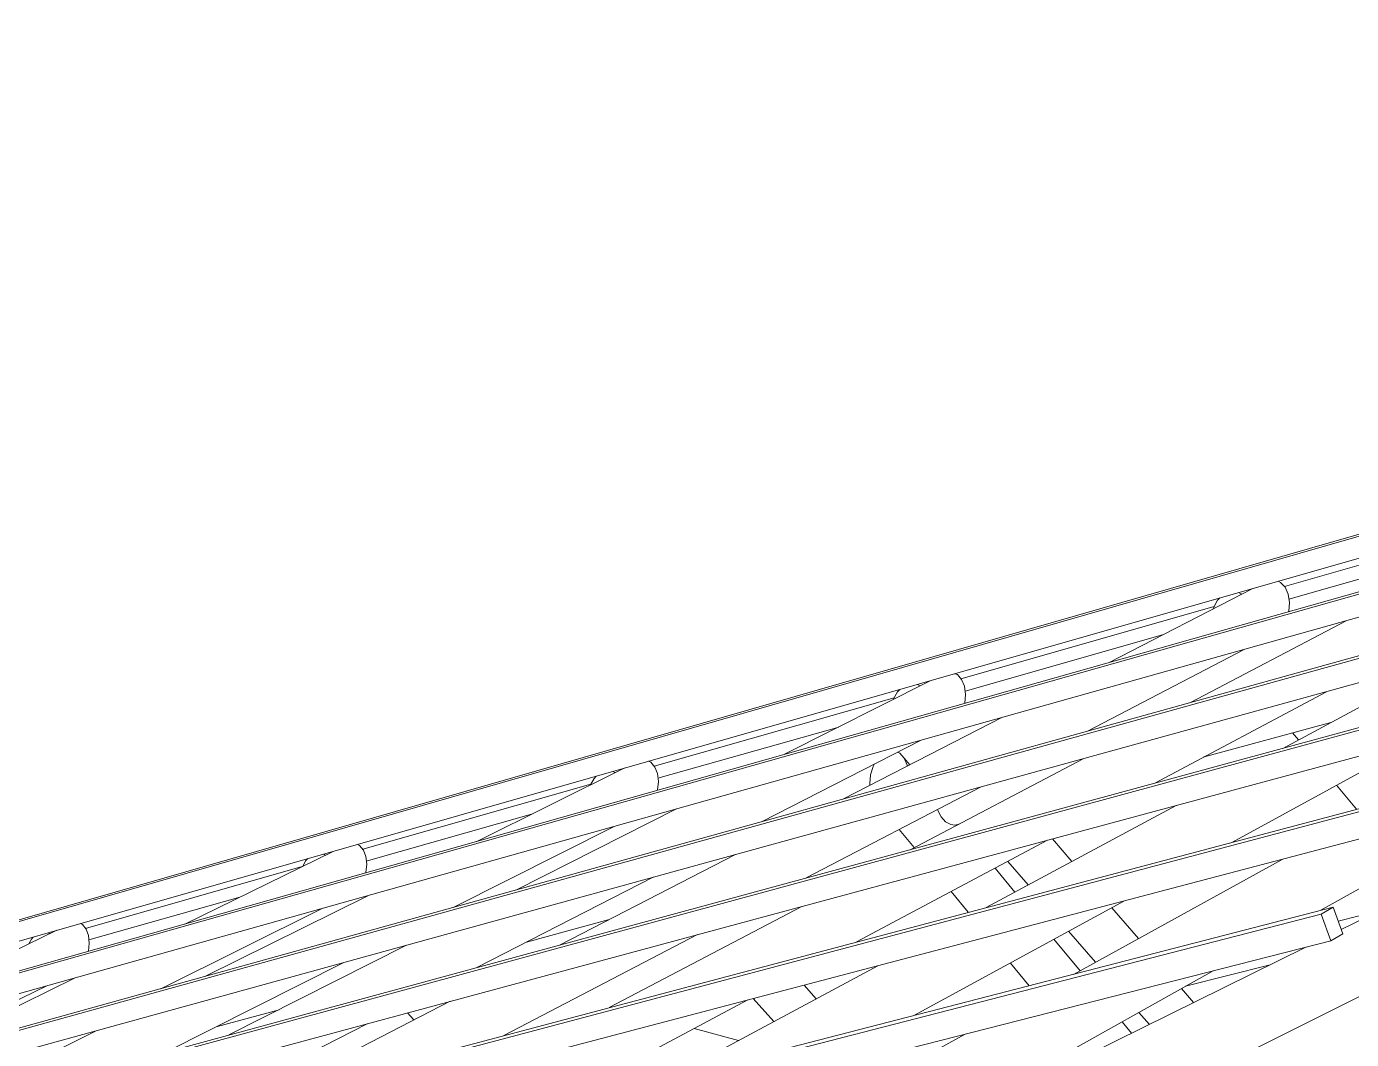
# Model space of a CAD drawing. Header units: millimetres. Extents: x -71878 to 121433, y -67383 to 83273.
# Drawn here: x -31447 to -17991, y 72984 to 83273 of the extents above; entities that cross this region are included whole.
import ezdxf

# ---------------------------------------------------------------- set-up
doc = ezdxf.new("R2010")
doc.units = ezdxf.units.MM
doc.header["$MEASUREMENT"] = 0
doc.layers.add('ENTIRADO', color=7, linetype='Continuous')
doc.layers.add('Vigas', color=7, linetype='Continuous')
doc.layers.add('ENTIRADO_Pluma_Nº__21', color=7, linetype='Continuous', lineweight=5)
doc.layers.add('Vigas_Pluma_Nº__21', color=7, linetype='Continuous', lineweight=5)

# ---------------------------------------------------------------- blocks, each defined once
blk = doc.blocks.new('Elem Sección_55_3')
at = {"layer": 'Vigas_Pluma_Nº__21', "linetype": 'Continuous'}
for p, q in [((1686, -1995), (30555, 12454)), ((12508, 4193), (16272, 6053)), ((8101, 2015), (12148, 4015))]:
    blk.add_line(p, q, dxfattribs=at)
blk = doc.blocks.new('Elem Sección_155_3')
at = {"layer": 'Vigas_Pluma_Nº__21', "linetype": 'Continuous'}
for p, q in [((12296, 4385), (14388, 5558)), ((9791, 3738), (11908, 4905)), ((8096, 2030), (11207, 3775)), ((6318, 1824), (8690, 3132))]:
    blk.add_line(p, q, dxfattribs=at)
blk = doc.blocks.new('Elem Sección_170_3')
at = {"layer": 'Vigas_Pluma_Nº__21', "linetype": 'Continuous'}
for p, q in [((11914, 6033), (13648, 6964)), ((11396, 5078), (13305, 6120)), ((8902, 4416), (10832, 5452)), ((8176, 3322), (10308, 4485)), ((5650, 2670), (7802, 3826))]:
    blk.add_line(p, q, dxfattribs=at)
blk = doc.blocks.new('Elem Sección_171_3')
at = {"layer": 'Vigas_Pluma_Nº__21', "linetype": 'Continuous'}
for p, q in [((12566, 7332), (10977, 6498)), ((12360, 6609), (10616, 5680)), ((9894, 5929), (8131, 5004)), ((9527, 5101), (7587, 4067)), ((7031, 4427), (5074, 3400)), ((6482, 3478), (4321, 2327))]:
    blk.add_line(p, q, dxfattribs=at)
blk = doc.blocks.new('Elem Sección_172_3')
at = {"layer": 'Vigas_Pluma_Nº__21', "linetype": 'Continuous'}
for p, q in [((11892, 7719), (11867, 7730)), ((11939, 7670), (11892, 7719)), ((11970, 7600), (11939, 7670)), ((11611, 7657), (10152, 6906)), ((11982, 7515), (11970, 7600)), ((11974, 7422), (11975, 7426)), ((11975, 7426), (11982, 7515)), ((11529, 7040), (9932, 6208)), ((9068, 6349), (7455, 5519)), ((8844, 5640), (7074, 4717)), ((6357, 4954), (4571, 4036)), ((5971, 4141), (4006, 3116)), ((3459, 3464), (1480, 2446))]:
    blk.add_line(p, q, dxfattribs=at)
blk = doc.blocks.new('Elem Sección_173_3')
at = {"layer": 'Vigas_Pluma_Nº__21', "linetype": 'Continuous'}
for p, q in [((8610, 6782), (8586, 6792)), ((8653, 6733), (8610, 6782)), ((8682, 6664), (8653, 6733)), ((8334, 6720), (6856, 5973)), ((8693, 6582), (8682, 6664)), ((8685, 6491), (8686, 6494)), ((8686, 6494), (8693, 6582)), ((8241, 6116), (6622, 5288)), ((5758, 5419), (4126, 4594)), ((5521, 4724), (3730, 3807)), ((3016, 4033), (1213, 3122)), ((2615, 3236), (632, 2221))]:
    blk.add_line(p, q, dxfattribs=at)
blk = doc.blocks.new('Elem Sección_174_3')
at = {"layer": 'Vigas_Pluma_Nº__21', "linetype": 'Continuous'}
for p, q in [((5225, 5831), (3731, 5088)), ((5496, 5892), (5474, 5902)), ((5537, 5844), (5496, 5892)), ((5564, 5777), (5537, 5844)), ((5574, 5697), (5564, 5777)), ((5566, 5611), (5574, 5697)), ((5565, 5608), (5566, 5611)), ((5126, 5241), (3491, 4417)), ((2623, 4537), (976, 3719)), ((2379, 3857), (572, 2948)), ((-143, 3162), (-1959, 2259))]:
    blk.add_line(p, q, dxfattribs=at)
blk = doc.blocks.new('Elem Sección_175_3')
at = {"layer": 'Vigas_Pluma_Nº__21', "linetype": 'Continuous'}
for p, q in [((2272, 4987), (766, 4249)), ((2539, 5047), (2518, 5057)), ((2578, 5000), (2539, 5047)), ((2603, 4934), (2578, 5000)), ((2612, 4856), (2603, 4934)), ((2604, 4772), (2612, 4856)), ((2603, 4769), (2604, 4772)), ((2168, 4410), (520, 3592)), ((-350, 3702), (-2007, 2889))]:
    blk.add_line(p, q, dxfattribs=at)
blk = doc.blocks.new('Elem Sección_176_3')
at = {"layer": 'Vigas_Pluma_Nº__21', "linetype": 'Continuous'}
for p, q in [((-2051, 3451), (-536, 4185)), ((-293, 4254), (-273, 4244)), ((-273, 4244), (-237, 4198)), ((-237, 4198), (-213, 4133)), ((-205, 4056), (-214, 3974)), ((-213, 4133), (-205, 4056)), ((-214, 3974), (-214, 3971)), ((-2302, 2807), (-644, 3619))]:
    blk.add_line(p, q, dxfattribs=at)
blk = doc.blocks.new('Elem Sección_203_3')
at = {"layer": 'Vigas_Pluma_Nº__21', "linetype": 'Continuous'}
for p, q in [((11108, 5943), (12404, 6296)), ((8585, 5254), (8628, 5265)), ((4236, 4066), (5075, 4295)), ((1082, 3204), (1722, 3379))]:
    blk.add_line(p, q, dxfattribs=at)
blk = doc.blocks.new('Elem Sección_212_3')
at = {"layer": 'Vigas_Pluma_Nº__21', "linetype": 'Continuous'}
blk.add_line((8019, 5210), (8022, 5208), dxfattribs=at)
blk = doc.blocks.new('Elem Sección_213_3')
at = {"layer": 'Vigas_Pluma_Nº__21', "linetype": 'Continuous'}
for p, q in [((8002, 5994), (8026, 5983)), ((8026, 5983), (8070, 5933)), ((8070, 5933), (8100, 5863)), ((8070, 5933), (8127, 5865)), ((7728, 5764), (7754, 5849)), ((7754, 5849), (7770, 5875)), ((8100, 5863), (8101, 5851)), ((7720, 5676), (7728, 5764)), ((7723, 5657), (7720, 5676)), ((8409, 5413), (8412, 5403)), ((8412, 5403), (8446, 5337)), ((8446, 5337), (8491, 5288)), ((8491, 5288), (8538, 5263)), ((8538, 5263), (8543, 5260)), ((8543, 5260), (8585, 5254)), ((8624, 5264), (8624, 5263)), ((8020, 5210), (8173, 5026)), ((8994, 4816), (9195, 4573)), ((8546, 4578), (8720, 4368)), ((9591, 4094), (9856, 3774)), ((9149, 3852), (9340, 3622)), ((10284, 3257), (10380, 3141))]:
    blk.add_line(p, q, dxfattribs=at)
blk = doc.blocks.new('Elem Sección_215_3')
at = {"layer": 'Vigas_Pluma_Nº__21', "linetype": 'Continuous'}
for p, q in [((6388, 3066), (5938, 3188)), ((5730, 2713), (5274, 2835)), ((7850, 2668), (7378, 2797)), ((7212, 2317), (6623, 2475)), ((8865, 2392), (8782, 2415)), ((8186, 2057), (8157, 2065)), ((10977, 1818), (9894, 2113)), ((11405, 1196), (9226, 1779)), ((11646, 1600), (11640, 1606)), ((11674, 1541), (11646, 1600)), ((11686, 1470), (11674, 1541)), ((11654, 1322), (11679, 1395)), ((11679, 1395), (11686, 1470)), ((11617, 1263), (11654, 1322))]:
    blk.add_line(p, q, dxfattribs=at)
blk = doc.blocks.new('Elem Sección_232_3')
at = {"layer": 'Vigas_Pluma_Nº__21', "linetype": 'Continuous'}
for p, q in [((11253, 7537), (11210, 7462)), ((11277, 7561), (11253, 7537)), ((11489, 7604), (11464, 7615)), ((11495, 7597), (11489, 7604)), ((11210, 7462), (11206, 7448)), ((12073, 6119), (12013, 6190)), ((12665, 5415), (12460, 5659))]:
    blk.add_line(p, q, dxfattribs=at)
blk = doc.blocks.new('Elem Sección_233_3')
at = {"layer": 'Vigas_Pluma_Nº__21', "linetype": 'Continuous'}
for p, q in [((8004, 6608), (7963, 6536)), ((8027, 6632), (8004, 6608)), ((8227, 6672), (8204, 6683)), ((8231, 6668), (8227, 6672)), ((7963, 6536), (7962, 6532)), ((9773, 4884), (9575, 5113)), ((9331, 4646), (9123, 4885)), ((10449, 4102), (10179, 4414)), ((10013, 3861), (9740, 4175)), ((11010, 3452), (10887, 3595)), ((10560, 3230), (10454, 3352))]:
    blk.add_line(p, q, dxfattribs=at)
blk = doc.blocks.new('Elem Sección_234_3')
at = {"layer": 'Vigas_Pluma_Nº__21', "linetype": 'Continuous'}
for p, q in [((5133, 5788), (5111, 5799)), ((5135, 5786), (5133, 5788)), ((5135, 5786), (5133, 5788)), ((4921, 5728), (4884, 5662)), ((4943, 5751), (4921, 5728)), ((7178, 3490), (7054, 3629)), ((6747, 3259), (6538, 3493))]:
    blk.add_line(p, q, dxfattribs=at)
blk = doc.blocks.new('Elem Sección_235_3')
at = {"layer": 'Vigas_Pluma_Nº__21', "linetype": 'Continuous'}
for p, q in [((1992, 4891), (1962, 4835)), ((2013, 4913), (1992, 4891)), ((2194, 4949), (2173, 4959)), ((3092, 3275), (3025, 3347))]:
    blk.add_line(p, q, dxfattribs=at)
blk = doc.blocks.new('Elem Sección_236_3')
at = {"layer": 'Vigas_Pluma_Nº__21', "linetype": 'Continuous'}
for p, q in [((-793, 4095), (-819, 4047)), ((-774, 4117), (-793, 4095)), ((-604, 4151), (-621, 4160))]:
    blk.add_line(p, q, dxfattribs=at)
blk = doc.blocks.new('Elem Sección_246_3')
at = {"layer": 'ENTIRADO_Pluma_Nº__21', "linetype": 'Continuous'}
for p, q in [((30606, 13366), (-21484, -1626)), ((30526, 13319), (-21578, -1668)), ((30603, 13085), (-21520, -1814))]:
    blk.add_line(p, q, dxfattribs=at)
blk = doc.blocks.new('Elem Sección_247_3')
at = {"layer": 'ENTIRADO_Pluma_Nº__21', "linetype": 'Continuous'}
for p, q in [((14645, 8452), (11931, 7678)), ((14166, 8171), (11977, 7550)), ((11217, 7474), (8646, 6741)), ((10694, 7185), (8689, 6615)), ((7970, 6548), (5531, 5852)), ((7405, 6250), (5570, 5729)), ((4888, 5669), (2571, 5008)), ((4286, 5364), (2608, 4887)), ((1956, 4832), (-243, 4205)), ((1325, 4523), (-209, 4087))]:
    blk.add_line(p, q, dxfattribs=at)
blk = doc.blocks.new('Elem Sección_248_3')
at = {"layer": 'ENTIRADO_Pluma_Nº__21', "linetype": 'Continuous'}
for p, q in [((27322, 11742), (-23820, -2728)), ((27409, 11792), (-23720, -2684)), ((27403, 11502), (-23759, -2877))]:
    blk.add_line(p, q, dxfattribs=at)
blk = doc.blocks.new('Elem Sección_249_3')
at = {"layer": 'ENTIRADO_Pluma_Nº__21', "linetype": 'Continuous'}
for p, q in [((24013, 10121), (-26084, -3802)), ((23919, 10067), (-26189, -3849)), ((24003, 9820), (-26126, -4002))]:
    blk.add_line(p, q, dxfattribs=at)
blk = doc.blocks.new('Elem Sección_250_3')
at = {"layer": 'ENTIRADO_Pluma_Nº__21', "linetype": 'Continuous'}
for p, q in [((20296, 8284), (-28698, -5035)), ((20399, 8342), (-28588, -4986)), ((20384, 8029), (-28633, -5193))]:
    blk.add_line(p, q, dxfattribs=at)
blk = doc.blocks.new('Elem Sección_251_3')
at = {"layer": 'ENTIRADO_Pluma_Nº__21', "linetype": 'Continuous'}
for p, q in [((16433, 6382), (-31359, -6294)), ((16545, 6445), (-31243, -6242)), ((16526, 6120), (-31291, -6456))]:
    blk.add_line(p, q, dxfattribs=at)
blk = doc.blocks.new('Elem Sección_252_3')
at = {"layer": 'ENTIRADO_Pluma_Nº__21', "linetype": 'Continuous'}
for p, q in [((12305, 4350), (-34187, -7632)), ((12427, 4419), (-34065, -7577)), ((12305, 4350), (12427, 4419)), ((12402, 4080), (12305, 4350)), ((12427, 4419), (12524, 4148)), ((12402, 4080), (-34116, -7799)), ((12524, 4148), (12402, 4080))]:
    blk.add_line(p, q, dxfattribs=at)
blk = doc.blocks.new('Elem Sección_255_3')
at = {"layer": 'ENTIRADO_Pluma_Nº__21', "linetype": 'Continuous'}
for p, q in [((12904, 4388), (12477, 4279)), ((11787, 3836), (10927, 3617))]:
    blk.add_line(p, q, dxfattribs=at)

msp = doc.modelspace()

# ---------------------------------------------------------------- block references
at = {"layer": 'ENTIRADO', "lineweight": 0}
for name in ['Elem Sección_246_3', 'Elem Sección_247_3', 'Elem Sección_248_3', 'Elem Sección_249_3', 'Elem Sección_255_3', 'Elem Sección_250_3', 'Elem Sección_251_3', 'Elem Sección_252_3']:
    msp.add_blockref(name, (-30603.929, 69907.695), dxfattribs=at)
at = {"layer": 'Vigas', "lineweight": 0}
for name in ['Elem Sección_55_3', 'Elem Sección_203_3', 'Elem Sección_155_3', 'Elem Sección_170_3', 'Elem Sección_171_3', 'Elem Sección_172_3', 'Elem Sección_232_3', 'Elem Sección_173_3', 'Elem Sección_233_3', 'Elem Sección_213_3', 'Elem Sección_174_3', 'Elem Sección_234_3', 'Elem Sección_212_3', 'Elem Sección_175_3', 'Elem Sección_235_3', 'Elem Sección_176_3', 'Elem Sección_236_3', 'Elem Sección_215_3']:
    msp.add_blockref(name, (-30603.929, 69907.695), dxfattribs=at)

doc.saveas('drawing.dxf')
